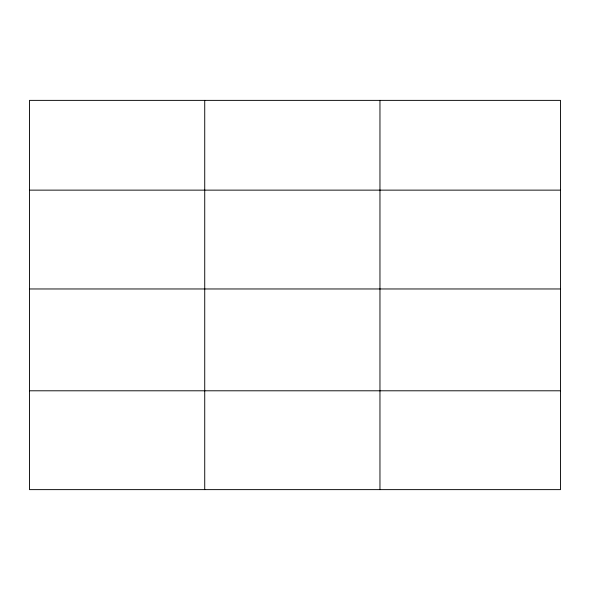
<?xml version="1.0" encoding="UTF-8"?>
<svg xmlns="http://www.w3.org/2000/svg" width="590" height="590" viewBox="0 0 590 590"><rect width="100%" height="100%" fill="white"/><g stroke="black" fill="none" stroke-linecap="round" stroke-linejoin="round"><path stroke-width="0.89" d="M560.5 288.967L560.5 100.374L29.5 100.374L29.5 489.626L560.5 489.626L560.5 288.967L29.5 288.967M29.5 190.135L560.5 190.135M29.5 390.794L560.5 390.794M379.96 100.374L379.96 489.626M204.73 100.374L204.73 489.626"/></g></svg>
